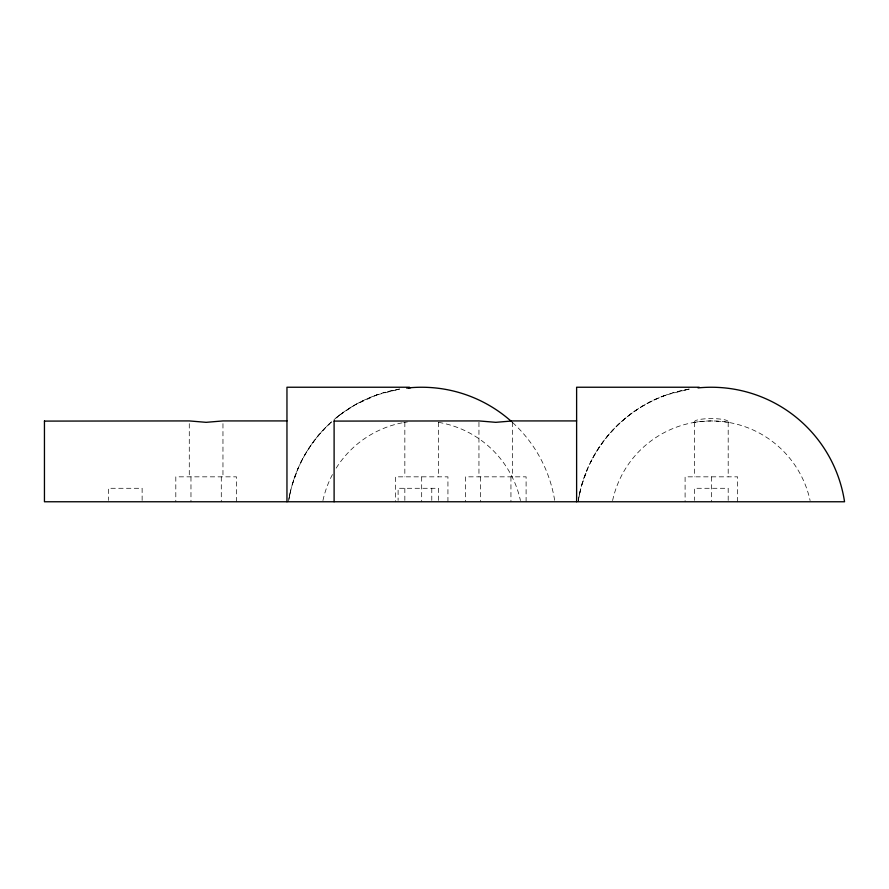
<?xml version="1.0" encoding="UTF-8"?>
<svg xmlns="http://www.w3.org/2000/svg" width="889" height="889" viewBox="0 0 889 889"><rect width="100%" height="100%" fill="white"/><g stroke="black" fill="none" stroke-linecap="round" stroke-linejoin="round"><path stroke-width="0.67" stroke-dasharray="4.45 3.33" d="M288.481 501.763C293.159 471.003 308.727 441.977 332.086 421.386M578.15 501.763C585.029 453.301 620.522 410.551 666.817 394.783C633.79 406.329 605.776 431.165 590.407 462.602M289.458 496.162L290.67 490.539M579.117 496.162L580.339 490.539M292.159 484.894L298.182 468.103M581.817 484.894L587.84 468.103M300.738 462.602C308.805 446.345 320.096 431.698 333.842 419.841M377.258 394.783L399.628 389.038L382.881 392.949M666.917 394.783L689.286 389.038L672.54 392.949M403.728 422.531L407.429 421.953M693.398 422.531L698.321 421.764M700.676 421.486L711.344 420.919L722.024 421.486M724.368 421.764L729.302 422.531M737.603 501.763L737.603 476.837L685.097 476.837L685.097 501.763M728.191 422.331L728.191 476.837M728.191 500.407L728.191 488.283L694.509 488.283L694.509 500.407M711.344 476.837L711.344 501.763M694.509 422.331L694.509 476.837M526.099 501.763L526.099 476.837L465.469 476.837L465.469 501.763M512.631 422.286L512.631 476.837M510.942 476.837L510.942 501.763M480.627 476.837L480.627 501.763M478.949 422.286L478.949 476.837M447.934 501.763L447.934 476.837L395.427 476.837L395.427 501.763M438.521 422.331L438.521 476.837M438.521 500.407L438.521 488.283L398.105 488.283L398.105 500.407M431.787 488.283L431.787 500.407M421.686 476.837L421.686 501.763M404.839 422.331L404.839 476.837M404.839 488.283L404.839 500.407M236.441 501.763L236.441 476.837L175.811 476.837L175.811 501.763M222.961 423.653L222.961 476.837M221.283 476.837L221.283 501.763M190.968 476.837L190.968 501.763M189.279 423.653L189.279 476.837M142.129 500.407L142.129 488.283L108.447 488.283L108.447 500.407M322.929 500.574A101.046 101.046 0 0 1 332.508 474.448M336.164 468.147A101.046 101.046 0 0 1 404.773 422.353M438.599 422.353A101.046 101.046 0 0 1 520.443 500.574M288.892 499.251A134.728 134.728 0 0 1 399.75 389.038M512.631 422.564A134.728 134.728 0 0 1 554.692 500.507M612.599 500.574A101.046 101.046 0 0 1 810.101 500.574M694.998 422.308A16.78 3.023 0 0 1 711.344 418.608A16.78 3.023 0 0 1 727.691 422.308M578.339 500.507A134.728 134.728 0 0 1 689.419 389.038M339.776 414.996L334.864 418.897C347.399 408.44 361.745 400.206 377.158 394.783L355.178 404.762L339.776 414.996"/><path stroke-width="1.33" d="M406.673 388.093L410.707 387.682M44.45 421.097L189.279 420.919L206.126 422.331L222.939 420.93L286.958 420.919M334.108 421.097L478.949 420.919L495.784 422.331L512.609 420.93L576.617 420.919M409.529 387.237L286.958 387.237L286.958 501.763M699.187 387.237L576.617 387.237L576.617 501.763M334.108 420.919L334.108 501.763M44.45 420.919L44.45 501.763L844.55 501.763A134.728 134.728 0 0 0 698.043 387.904M408.373 387.904A134.728 134.728 0 0 1 511.597 421.63"/></g></svg>
